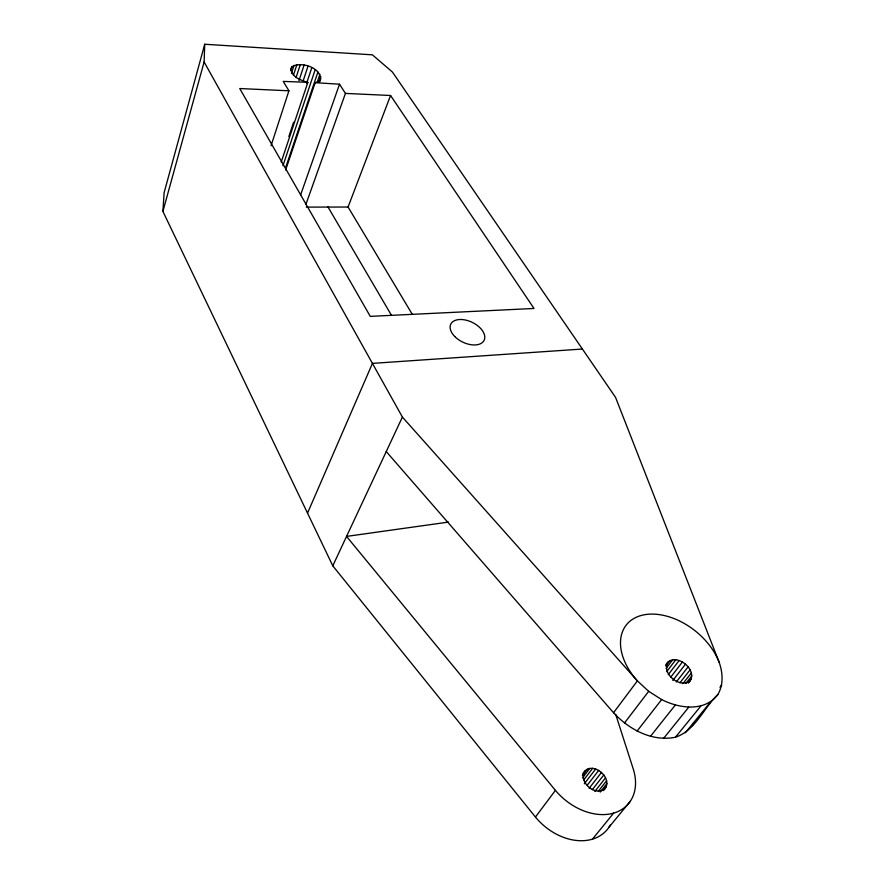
<?xml version="1.0" encoding="UTF-8"?>
<svg xmlns="http://www.w3.org/2000/svg" width="885" height="885" viewBox="0 0 885 885"><rect width="100%" height="100%" fill="white"/><g stroke="black" fill="none" stroke-linecap="round" stroke-linejoin="round"><path stroke-width="1.33" d="M610.296 825.086A51.618 38.52 42.4 0 1 535.447 817.043L332.782 565.825L162.906 211.393L204.114 61.983L204.723 44.25L372.375 54.826L392.398 72.017L615.54 397.354L719.096 662.135C722.835 672.677 723.687 684.603 717.835 694.559C703.475 708.21 695.4 730.579 675.443 737.227C652.134 741.962 629.025 729.472 613.537 712.735L386.247 451.56M162.906 211.393L164.123 192.664L204.723 44.25M688.442 682.877C700.809 670.708 674.049 649.712 665.553 665.255M603.349 790.604C615.971 779.077 591.047 758.29 582.784 773.955M290.767 70.579L292.028 66.652C301.641 60.888 323.479 68.377 320.038 81.431M291.508 73.212L294.052 65.368M293.477 75.103L296.873 64.66M271.053 145.737L288.93 90.801L283.233 81.398L307.858 82.316L281.209 162.099M296.033 77.592L300.303 64.561M298.964 80.69L304.097 65.07M303.278 80.458L308.013 66.165M288.842 136.555L293.599 122.274M306.597 83.334L311.785 67.758M282.946 165.738L315.171 69.749M285.534 167.962L317.936 72.006M285.612 170.042L315.148 82.681L317.947 81.929L320.923 78.831M317.261 82.161L319.894 74.373M319.153 81.896L320.912 76.707M300.513 195.209L339.519 84.208L315.148 82.681M305.856 204.535L345.438 93.412L339.519 84.208M412.377 314.474L348.07 207.035L390.562 95.491L345.438 93.412M692.402 725.567L693.386 723.189M307.526 513.134L372.441 363.381L582.407 349.033M332.782 565.825L402.398 417.067L204.114 61.983M668.042 661.98C661.084 673.452 679.89 688.928 690.145 680.72M292.028 66.652L290.955 68.41C290.966 76.763 301.044 80.502 307.858 82.316M585.217 770.769C577.673 781.466 595.218 797.241 605.019 788.502M535.447 817.043L555.426 790.371A52.768 38.531 41.5 0 0 613.073 813.271A52.768 38.531 41.5 0 0 633.328 769.231L615.672 714.295M613.537 712.735L637.388 680.886A57.525 38.143 38.4 0 1 642.698 615.097A57.525 38.143 38.4 0 1 719.085 662.135M582.374 775.581L587.231 769.209M665.94 665.918L670.089 660.475M582.474 777.915L589.764 768.368M624.478 723.023L648.683 691.318L637.388 680.886L402.398 417.067M666.095 668.407L672.744 659.701M583.724 779.95L592.662 768.28M666.659 671.682L675.819 659.723M584.299 783.8L595.716 768.965M668.252 674.647L679.116 660.531M587.275 785.183L598.725 770.37M670.664 677.246L682.39 662.057M589.178 788.258L601.49 772.395M672.843 680.476L685.455 664.226M637.089 731.098L661.648 699.57C678.983 708.42 704.626 712.248 717.835 694.559M592.297 789.708L603.824 774.917M676.273 682.014L688.087 666.87M594.842 791.478L605.572 777.76M679.957 682.789L690.112 669.823M598.337 791.278L606.612 780.747M682.899 683.685L691.395 672.888M600.24 792.075L606.878 783.656M685.875 683.419L691.838 675.852M603.006 790.504L606.336 786.3M688.01 682.844L691.417 678.529M650.442 736.375L675.332 705.002M663.54 738.466L688.707 707.226M592.408 839.19L613.648 813.105M675.443 737.227L700.787 706.097M719.936 687.225L721.684 685.078M685.289 732.802L710.721 701.761M608.968 827.265L630.33 801.224M448.629 522.073L346.544 536.41L555.426 790.371M306.276 207.112L348.07 207.035M288.93 90.801L239.746 88.533L370.262 316.365L534.009 308.467L390.562 95.491M648.683 691.318L661.648 699.57M327.782 206.614L391.358 315.137M454.724 336.488A18.53 10.963 25.8 0 0 484.029 340.493A18.53 10.963 25.8 0 0 463.596 319.695A18.53 10.963 25.8 0 0 454.724 336.488"/></g></svg>
